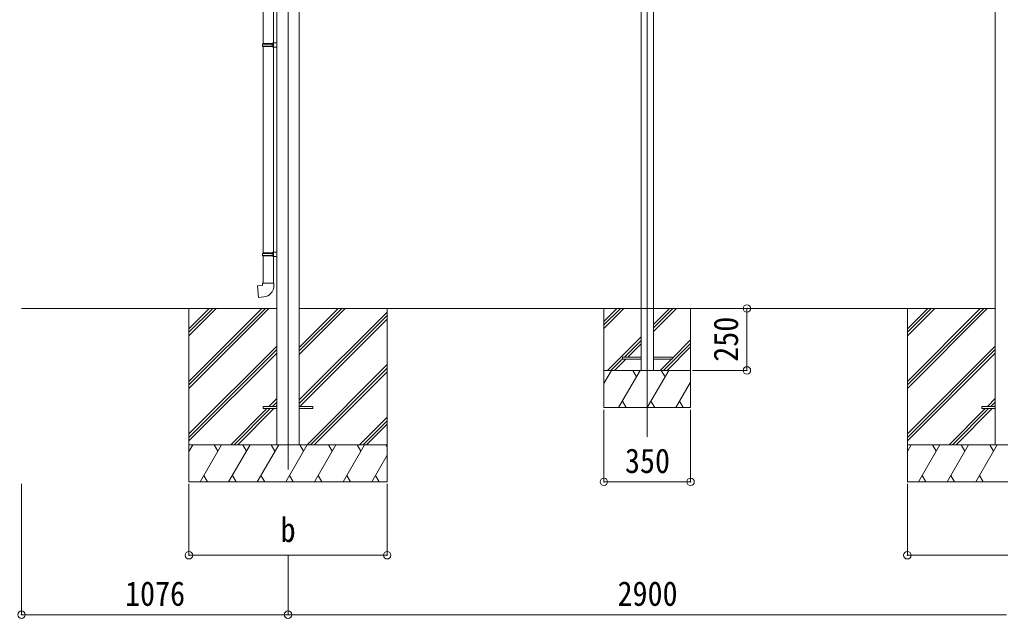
# Model space of a CAD drawing. Units: millimetres at full size. Extents: x -8385 to 8479, y -5853 to 5787.
# Drawn here: x -2759 to 1200, y -1948 to 470 of the extents above; entities that cross this region are included whole.
import ezdxf
from ezdxf.enums import TextEntityAlignment as Align

# ---------------------------------------------------------------- set-up
doc = ezdxf.new("R2010")
doc.units = ezdxf.units.MM
doc.header["$LTSCALE"] = 30
doc.header["$PDMODE"] = 32
doc.header["$PDSIZE"] = 30
for name, color, linetype, lineweight in [('0-0_0', 7, 'Continuous', 9), ('0-1_本体', 4, 'Continuous', 9), ('0-2_部品', 7, 'Continuous', 9), ('0-8_PARTS2', 2, 'Continuous', 9), ('0-A_寸法', 4, 'Continuous', 9), ('1-0_FRAME', 7, 'Continuous', 9), ('1-1_GLASS', 4, 'Continuous', 9), ('1-2_GLASS_SEAL', 7, 'Continuous', 9), ('1-8', 2, 'Continuous', 9), ('1-A', 6, 'Continuous', 9)]:
    doc.layers.add(name, color=color, linetype=linetype, lineweight=lineweight)
doc.styles.add('ＭＳ ゴシック', font='')
doc.styles.get('ＭＳ ゴシック').set_extended_font_data('MS Gothic')

msp = doc.modelspace()

# ---------------------------------------------------------------- linework, layer by layer
at = {"layer": '0-0_0'}
for p, q in [((-2750.95, -696.92), (-1720.15, -696.92)), ((-2074.95, -696.92), (-2074.95, -1396.92)), ((-2074.95, -991.1), (-1780.77, -696.92)), ((-2074.95, -1005.24), (-1766.62, -696.92)), ((-2074.95, -1019.38), (-1752.48, -696.92)), ((-2074.95, -807.25), (-1964.61, -696.92)), ((-2074.95, -793.11), (-1978.76, -696.92)), ((-2074.95, -778.97), (-1992.9, -696.92)), ((-1629.75, -696.92), (1179.85, -696.92)), ((-1629.75, -882.55), (-1444.11, -696.92)), ((-1629.75, -868.41), (-1458.26, -696.92)), ((-1629.75, -854.27), (-1472.4, -696.92)), ((-1629.75, -1066.4), (-1274.95, -711.6)), ((-1274.95, -696.92), (-1274.95, -1396.92)), ((825.05, -696.92), (825.05, -1396.92)), ((825.05, -991.1), (1119.23, -696.92)), ((825.05, -1005.24), (1133.38, -696.92)), ((825.05, -1019.38), (1147.52, -696.92)), ((825.05, -807.25), (935.39, -696.92)), ((825.05, -793.11), (921.24, -696.92)), ((825.05, -778.97), (907.1, -696.92)), ((-1629.75, -1080.54), (-1274.95, -725.74)), ((-1627.49, -1092.42), (-1274.95, -739.89)), ((-2074.95, -1203.23), (-1720.15, -848.43)), ((-2074.95, -1217.37), (-1720.15, -862.57)), ((825.05, -1203.23), (1179.85, -848.43)), ((825.05, -1217.37), (1179.85, -862.57)), ((-2074.95, -1231.52), (-1720.15, -876.72)), ((825.05, -1231.52), (1179.85, -876.72)), ((-1598.14, -1246.92), (-1274.95, -923.73)), ((-1584, -1246.92), (-1274.95, -937.87)), ((-1569.85, -1246.92), (-1274.95, -952.02)), ((-1752, -1092.42), (-1720.15, -1060.56)), ((1148, -1092.42), (1179.85, -1060.56)), ((-1906.5, -1246.92), (-1761, -1101.42)), ((-1892.36, -1246.92), (-1746.86, -1101.42)), ((-1878.22, -1246.92), (-1732.72, -1101.42)), ((-1737.86, -1092.42), (-1720.15, -1074.71)), ((-1723.72, -1092.42), (-1720.15, -1088.85)), ((993.5, -1246.92), (1139, -1101.42)), ((1007.64, -1246.92), (1153.14, -1101.42)), ((1021.78, -1246.92), (1167.28, -1101.42)), ((1162.14, -1092.42), (1179.85, -1074.71)), ((1176.28, -1092.42), (1179.85, -1088.85)), ((-1386, -1246.92), (-1274.95, -1135.86)), ((-1371.86, -1246.92), (-1274.95, -1150.01)), ((-1357.72, -1246.92), (-1274.95, -1164.15)), ((-1274.95, -1246.92), (-2074.95, -1246.92)), ((-2074.95, -1274.42), (-2059.07, -1246.92)), ((-2030.2, -1396.92), (-1943.6, -1246.92)), ((-1958.6, -1272.9), (-1973.6, -1246.92)), ((-1914.73, -1396.92), (-1828.13, -1246.92)), ((-1843.13, -1272.9), (-1858.13, -1246.92)), ((-1799.26, -1396.92), (-1712.66, -1246.92)), ((-1727.66, -1272.9), (-1742.66, -1246.92)), ((-1683.79, -1396.92), (-1597.19, -1246.92)), ((-1612.19, -1272.9), (-1627.19, -1246.92)), ((-1568.32, -1396.92), (-1481.72, -1246.92)), ((-1496.72, -1272.9), (-1511.72, -1246.92)), ((-1452.85, -1396.92), (-1366.25, -1246.92)), ((-1396.25, -1246.92), (-1381.25, -1272.9)), ((-1280.78, -1246.92), (-1274.95, -1257.02)), ((1625.05, -1246.92), (825.05, -1246.92)), ((825.05, -1274.42), (840.93, -1246.92)), ((869.8, -1396.92), (956.4, -1246.92)), ((941.4, -1272.9), (926.4, -1246.92)), ((985.27, -1396.92), (1071.87, -1246.92)), ((1056.87, -1272.9), (1041.87, -1246.92)), ((1100.74, -1396.92), (1187.34, -1246.92)), ((1172.34, -1272.9), (1157.34, -1246.92)), ((-1337.38, -1396.92), (-1274.95, -1288.78)), ((-2015.2, -1370.94), (-2000.2, -1396.92)), ((-1899.73, -1370.94), (-1884.73, -1396.92)), ((-1784.26, -1370.94), (-1769.26, -1396.92)), ((-1668.79, -1370.94), (-1653.79, -1396.92)), ((-1553.32, -1370.94), (-1538.32, -1396.92)), ((-1437.85, -1370.94), (-1422.85, -1396.92)), ((-1322.38, -1370.94), (-1307.38, -1396.92)), ((884.8, -1370.94), (899.8, -1396.92)), ((1000.27, -1370.94), (1015.27, -1396.92)), ((1115.74, -1370.94), (1130.74, -1396.92)), ((-2074.95, -1396.92), (-1274.95, -1396.92)), ((825.05, -1396.92), (1625.05, -1396.92))]:
    msp.add_line(p, q, dxfattribs=at)
at = {"layer": '0-1_本体'}
for p, q in [((-1720.15, 1629.46), (-1720.15, -1246.92)), ((-1629.75, 1629.46), (-1629.75, -1246.92)), ((1179.85, 1629.46), (1179.85, -1246.92))]:
    msp.add_line(p, q, dxfattribs=at)
at = {"layer": '0-2_部品'}
for p, q in [((-1775.95, 1317.02), (-1775.95, 372.83)), ((-1733.95, 1314.46), (-1733.95, 375.39)), ((-1777.95, 370.83), (-1776.95, 372.83)), ((-1777.95, 370.83), (-1733.95, 370.83)), ((-1777.95, 370.83), (-1777.95, 362.83)), ((-1777.95, 362.83), (-1733.95, 362.83)), ((-1777.95, 362.83), (-1776.95, 360.83)), ((-1776.95, 372.83), (-1733.95, 372.83)), ((-1776.95, 360.83), (-1733.95, 360.83)), ((-1775.95, 360.83), (-1775.95, -472.33)), ((-1738.42, 370.83), (-1738.85, 372.83)), ((-1735.95, 375.33), (-1719.95, 375.8)), ((-1735.95, 373.33), (-1735.95, 375.33)), ((-1735.95, 373.33), (-1733.95, 373.33)), ((-1735.95, 358.33), (-1735.95, 360.33)), ((-1735.95, 358.33), (-1719.95, 357.86)), ((-1733.95, 358.27), (-1733.95, -469.77)), ((-1719.95, 375.8), (-1719.95, 357.86)), ((-1777.95, -474.33), (-1776.95, -472.33)), ((-1777.95, -474.33), (-1733.95, -474.33)), ((-1777.95, -474.33), (-1777.95, -482.33)), ((-1776.95, -472.33), (-1733.95, -472.33)), ((-1738.42, -474.33), (-1738.85, -472.33)), ((-1735.95, -469.83), (-1719.95, -469.36)), ((-1735.95, -471.83), (-1735.95, -469.83)), ((-1735.95, -471.83), (-1733.95, -471.83)), ((-1719.95, -469.36), (-1719.95, -487.3)), ((-1777.95, -482.33), (-1733.95, -482.33)), ((-1777.95, -482.33), (-1776.95, -484.33)), ((-1776.95, -484.33), (-1733.95, -484.33)), ((-1775.95, -484.33), (-1775.95, -594.33)), ((-1735.95, -486.83), (-1735.95, -484.83)), ((-1735.95, -486.83), (-1719.95, -487.3)), ((-1733.95, -486.89), (-1733.95, -594.33)), ((-1777.95, -594.33), (-1731.95, -594.33)), ((-1777.95, -604.33), (-1777.95, -594.33)), ((-1731.95, -594.33), (-1731.95, -605.24))]:
    msp.add_line(p, q, dxfattribs=at)
at = {"layer": '0-2_部品', "color": 4}
for p, q in [((-1774.75, -1092.42), (-1774.75, -1101.42)), ((-1719.95, -1092.42), (-1774.75, -1092.42)), ((-1719.95, -1101.42), (-1774.75, -1101.42)), ((-1575.15, -1092.42), (-1629.95, -1092.42)), ((1125.25, -1092.42), (1125.25, -1101.42)), ((1180.05, -1092.42), (1125.25, -1092.42)), ((1180.05, -1101.42), (1125.25, -1101.42))]:
    msp.add_line(p, q, dxfattribs=at)
at = {"layer": '0-2_部品'}
for points in [[(-1738.42, 370.83), (-1738.42, 362.83), (-1738.85, 360.83)], [(-1735.95, 360.33), (-1733.95, 360.33), (-1733.95, 373.33)], [(-1738.42, -474.33), (-1738.42, -482.33), (-1738.85, -484.33)], [(-1735.95, -484.83), (-1733.95, -484.83), (-1733.95, -471.83)], [(-1773.02, -650.07), (-1793.86, -651.9), (-1797.87, -606.07), (-1777.95, -604.33)]]:
    msp.add_lwpolyline(points, dxfattribs=at)
at = {"layer": '0-2_部品', "color": 4}
msp.add_lwpolyline([(-1575.15, -1092.42), (-1575.15, -1101.42), (-1629.95, -1101.42)], dxfattribs=at)
at = {"layer": '0-2_部品'}
msp.add_arc((-1776.95, -605.24), 45, 275, 0, dxfattribs=at)
at = {"layer": '0-8_PARTS2'}
msp.add_line((-1674.95, 1603.08), (-1674.95, -1346.92), dxfattribs=at)
at = {"layer": '0-A_寸法', "color": 6}
for p, q in [((-2750.95, -1933.29), (-2750.95, -1404.34)), ((-2074.95, -1693.31), (-2074.95, -1404.34)), ((-1274.95, -1693.31), (-1274.95, -1404.34)), ((825.05, -1693.31), (825.05, -1404.34)), ((-2074.95, -1693.31), (-1274.95, -1693.31)), ((-1674.95, -1933.29), (-1674.95, -1693.31)), ((825.05, -1693.31), (1625.05, -1693.31)), ((-2750.95, -1933.29), (-1674.95, -1933.29)), ((-1674.95, -1933.29), (1225.05, -1933.29))]:
    msp.add_line(p, q, dxfattribs=at)
for p in [(-2074.95, -1693.31), (-1274.95, -1693.31), (825.05, -1693.31), (-2750.95, -1933.29), (-1674.95, -1933.29)]:
    msp.add_point(p, dxfattribs=at)
at = {"layer": '1-0_FRAME'}
for p, q in [((-399.95, -696.92), (-399.95, -1096.92)), ((-399.95, -749.27), (-347.6, -696.92)), ((-399.95, -763.41), (-333.46, -696.92)), ((-399.95, -777.55), (-319.31, -696.92)), ((-199.95, -789.69), (-107.18, -696.92)), ((-199.95, -775.54), (-121.32, -696.92)), ((-199.95, -761.4), (-135.47, -696.92)), ((-49.95, -1096.92), (-49.95, -696.92)), ((-385.47, -946.92), (-249.95, -811.4)), ((-317.33, -892.92), (-249.95, -825.54)), ((-124.95, -898.53), (-49.95, -823.53)), ((-303.18, -892.92), (-249.95, -839.69)), ((-159.19, -946.92), (-49.95, -837.68)), ((-145.05, -946.92), (-49.95, -851.82)), ((-371.33, -946.92), (-324.95, -900.54)), ((-357.18, -946.92), (-311.18, -900.92)), ((-173.33, -946.92), (-127.33, -900.92)), ((-399.95, -1000.04), (-369.28, -946.92)), ((-399.95, -946.92), (-49.95, -946.92)), ((-340.41, -1096.92), (-253.81, -946.92)), ((-268.81, -972.91), (-283.81, -946.92)), ((-224.94, -1096.92), (-138.34, -946.92)), ((-153.34, -972.9), (-168.34, -946.92)), ((-109.47, -1096.92), (-49.95, -993.82)), ((-399.95, -1096.92), (-49.95, -1096.92)), ((-325.41, -1070.94), (-310.41, -1096.92)), ((-209.94, -1070.94), (-194.94, -1096.92)), ((-94.47, -1070.94), (-79.47, -1096.92))]:
    msp.add_line(p, q, dxfattribs=at)
at = {"layer": '1-1_GLASS'}
for p, q in [((-249.95, 1606.43), (-249.95, -946.92)), ((-199.95, 1606.43), (-199.95, -946.92))]:
    msp.add_line(p, q, dxfattribs=at)
at = {"layer": '1-2_GLASS_SEAL', "color": 4}
for p, q in [((-249.95, -900.92), (-324.95, -900.92)), ((-199.95, -892.92), (-124.95, -892.92))]:
    msp.add_line(p, q, dxfattribs=at)
for points in [[(-324.95, -900.92), (-324.95, -892.92), (-249.95, -892.92)], [(-124.95, -892.92), (-124.95, -900.92), (-199.95, -900.92)]]:
    msp.add_lwpolyline(points, dxfattribs=at)
at = {"layer": '1-8'}
msp.add_line((-224.95, 1622.21), (-224.95, -1214.53), dxfattribs=at)
at = {"layer": '1-A'}
for p, q in [((177.32, -696.92), (-42.18, -696.92)), ((177.32, -696.92), (177.32, -946.92)), ((177.32, -946.92), (-42.18, -946.92)), ((-399.95, -1396.92), (-399.95, -1106.75)), ((-49.95, -1396.92), (-49.95, -1106.75)), ((-399.95, -1396.92), (-49.95, -1396.92))]:
    msp.add_line(p, q, dxfattribs=at)
for p in [(177.32, -696.92), (177.32, -946.92), (-399.95, -1396.92), (-49.95, -1396.92)]:
    msp.add_point(p, dxfattribs=at)

# ---------------------------------------------------------------- texts
at = {"layer": '0-A_寸法', "color": 7, "style": 'ＭＳ ゴシック', "width": 0.9}
for s, p in [('b', (-1704.95, -1669.31)), ('1076', (-2332.95, -1927.29)), ('2900', (-344.95, -1927.29))]:
    msp.add_text(s, height=98.97, dxfattribs=at).set_placement(p, align=Align.BOTTOM_LEFT)
at = {"layer": '1-A', "color": 7, "style": 'ＭＳ ゴシック', "width": 0.9}
msp.add_text('250', height=98.97, rotation=90, dxfattribs=at).set_placement((171.32, -911.92), align=Align.BOTTOM_LEFT)
msp.add_text('350', height=98.97, dxfattribs=at).set_placement((-314.95, -1390.92), align=Align.BOTTOM_LEFT)

doc.saveas('drawing.dxf')
